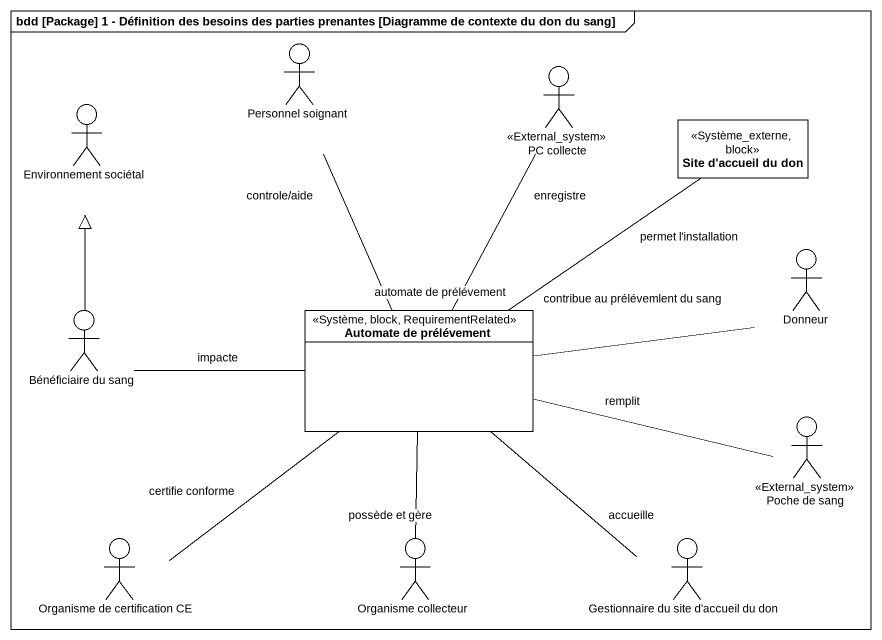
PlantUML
@startuml
mainframe bdd [Package] 1 - Définition des besoins des parties prenantes [Diagramme de contexte du don du sang]
allowmixing
hide circle
hide empty members
actor "Personnel soignant" as Personnel_soignant
actor "PC collecte" as PC_collecte <<External_system>>
actor "Environnement sociétal" as Environnement_sociétal
class "Site d'accueil du don" as Site_d_accueil_du_don <<Système_externe, block>>
actor Donneur
actor "Bénéficiaire du sang" as Bénéficiaire_du_sang
class "Automate de prélévement" as Automate_de_prélévement <<Système, block, RequirementRelated>>
actor "Poche de sang" as Poche_de_sang <<External_system>>
actor "Organisme de certification CE" as Organisme_de_certification
actor "Organisme collecteur" as Organisme_collecteur
actor "Gestionnaire du site d'accueil du don" as Gestionnaire_du_site_d
Personnel_soignant -- Automate_de_prélévement : controle/aide
PC_collecte -- Automate_de_prélévement : enregistre
Bénéficiaire_du_sang -up-|> Environnement_sociétal
Automate_de_prélévement "automate de prélévement" -up- Site_d_accueil_du_don : permet l'installation
Automate_de_prélévement -right- Donneur : contribue au prélévemlent du sang
Automate_de_prélévement -left- Bénéficiaire_du_sang : impacte
Poche_de_sang -left- Automate_de_prélévement : remplit
Organisme_de_certification -up- Automate_de_prélévement : certifie conforme
Organisme_collecteur -up- Automate_de_prélévement : possède et gère
Gestionnaire_du_site_d -up- Automate_de_prélévement : accueille
@enduml
